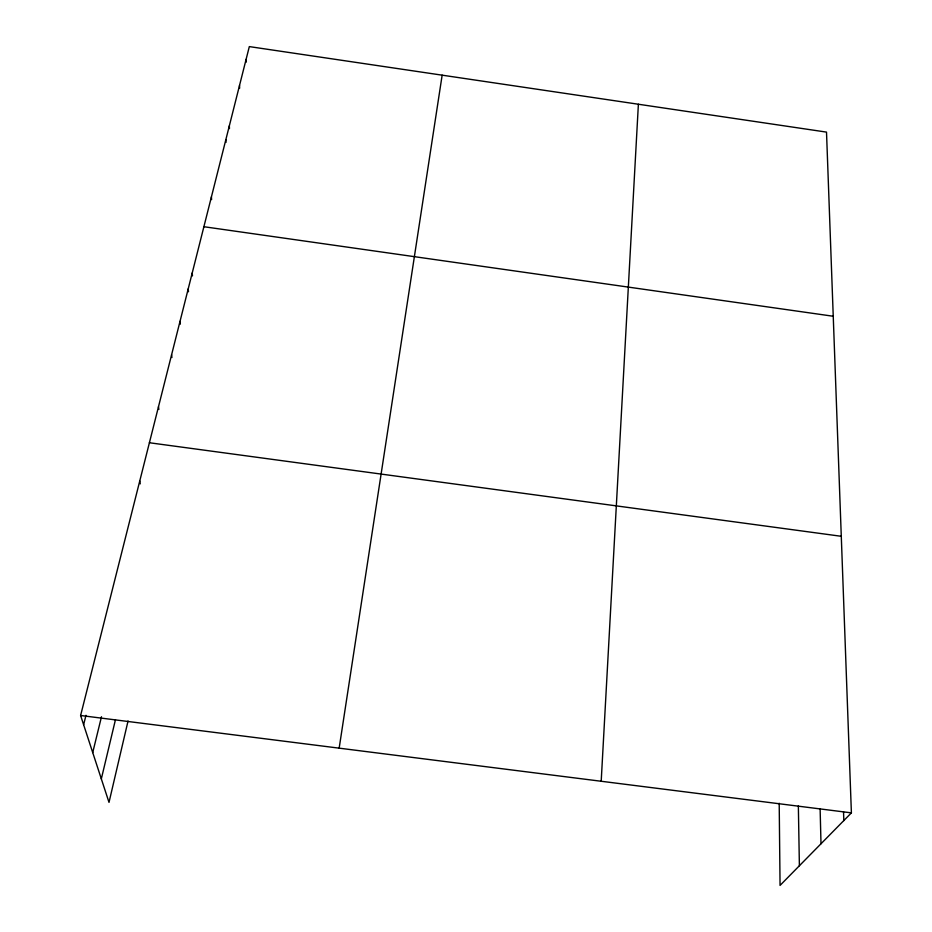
<?xml version="1.0" encoding="UTF-8"?>
<svg xmlns="http://www.w3.org/2000/svg" width="932" height="932" viewBox="0 0 932 932"><rect width="100%" height="100%" fill="white"/><g stroke="black" fill="none" stroke-linecap="round" stroke-linejoin="round"><path stroke-width="1.4" d="M601.198 781.261L638.385 104.244M339.166 748.163L442.152 75.166M128.045 720.984L109.009 802.382L80.606 715.496L249.322 46.6L826.509 132.111L851.394 812.867L780.061 885.4L779.199 803.256M101.332 778.884L115.475 719.632M92.722 752.578L101.483 716.743M83.624 724.735L85.989 715.298M80.606 715.496L851.394 812.867M149.4 442.747L841.293 536.296M203.887 226.721L833.243 316.251M139.742 481.005L140.254 483.859M158.475 406.748L158.859 409.416M171.593 354.754L171.931 357.504M180.016 321.354L180.33 324.15M188.206 288.908L188.485 291.751M192.202 273.029L192.481 275.895M211.401 196.92L211.599 199.576M225.835 139.695L225.998 142.41M229.33 125.867L229.47 128.593M239.512 85.464L239.641 88.225M246.095 59.392L246.199 62.164M843.53 811.865L843.833 820.568M820.125 808.941L820.999 843.775M798.351 805.912L799.388 865.746"/></g></svg>
